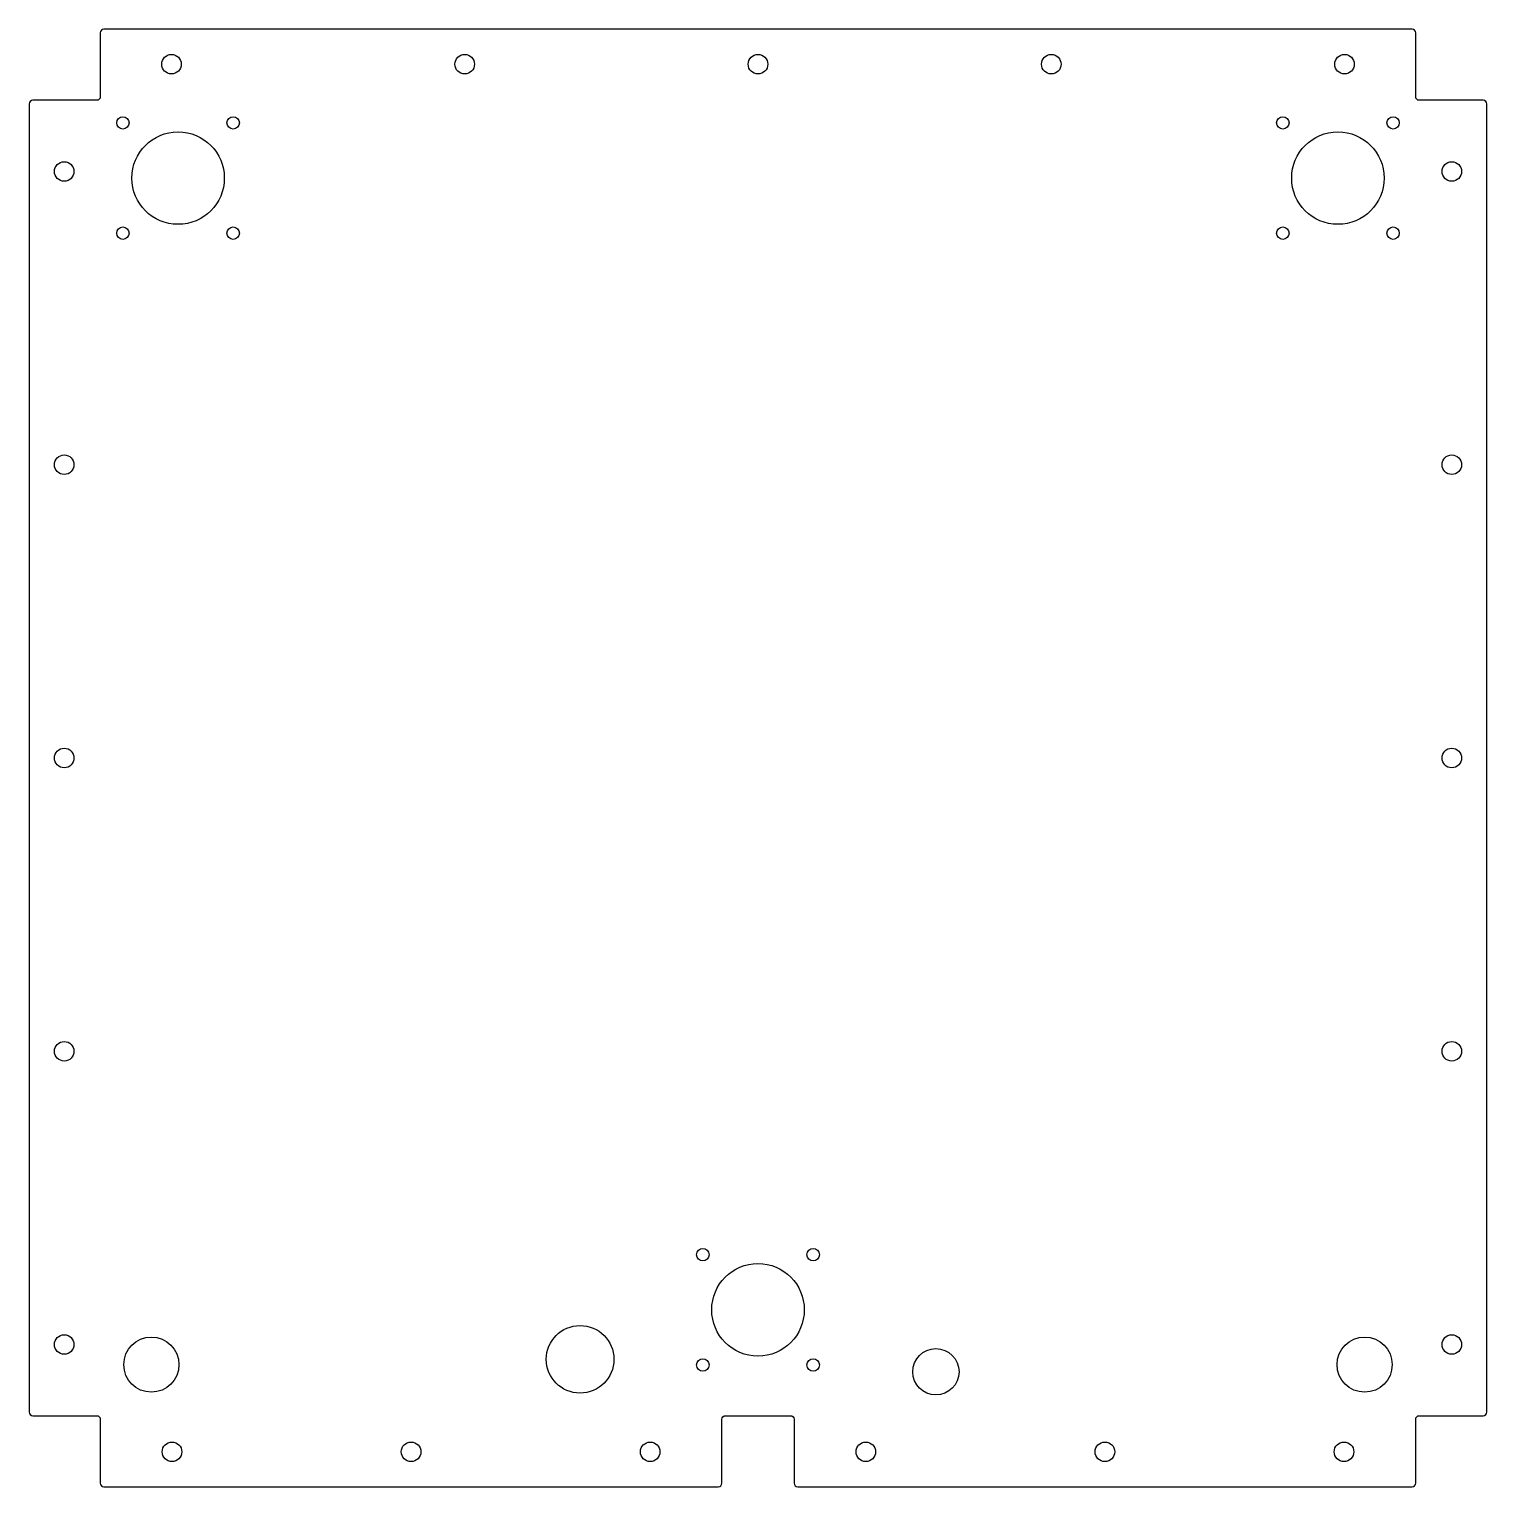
# Model space of a CAD drawing. Header units: millimetres. Extents: x -410 to 0, y -410 to 0.
import ezdxf

# ---------------------------------------------------------------- set-up
doc = ezdxf.new("R2010")
doc.units = ezdxf.units.MM
doc.layers.get('0').update_dxf_attribs({"linetype": 'CONTINUOUS'})

msp = doc.modelspace()

# ---------------------------------------------------------------- linework, layer by layer
msp.add_lwpolyline([(-408.7, -20, 0.4142136), (-409.7, -21), (-409.7, -388.7, 0.4142136), (-408.7, -389.7), (-390.7, -389.7, -0.4142136), (-389.7, -390.7), (-389.7, -408.7, 0.4142136), (-388.7, -409.7), (-216, -409.7, 0.4142136), (-215, -408.7), (-215, -390.7, -0.4142136), (-214, -389.7), (-195.7, -389.7, -0.4142136), (-194.7, -390.7), (-194.7, -408.7, 0.4142136), (-193.7, -409.7), (-21, -409.7, 0.4142136), (-20, -408.7), (-20, -390.7, -0.4142136), (-19, -389.7), (-1, -389.7, 0.4142136), (0, -388.7), (0, -21, 0.4142136), (-1, -20), (-19, -20, -0.4142136), (-20, -19), (-20, -1, 0.4142136), (-21, 0), (-388.7, 0, 0.4142136), (-389.7, -1), (-389.7, -19, -0.4142136), (-390.7, -20)], format="xyb", close=True)
for centre, radius in [((-369.7, -9.85), 2.75), ((-287.275, -9.85), 2.75), ((-204.85, -9.85), 2.75), ((-122.425, -9.85), 2.75), ((-40, -9.85), 2.75), ((-383.35, -26.35), 1.75), ((-352.35, -26.35), 1.75), ((-57.35, -26.35), 1.75), ((-26.35, -26.35), 1.75), ((-367.85, -41.85), 13), ((-41.85, -41.85), 13), ((-399.85, -40), 2.75), ((-9.85, -40), 2.75), ((-383.35, -57.35), 1.75), ((-352.35, -57.35), 1.75), ((-57.35, -57.35), 1.75), ((-26.35, -57.35), 1.75), ((-399.85, -122.425), 2.75), ((-9.85, -122.425), 2.75), ((-399.85, -204.85), 2.75), ((-9.85, -204.85), 2.75), ((-399.85, -287.275), 2.75), ((-9.85, -287.275), 2.75), ((-220.35, -344.45), 1.75), ((-189.35, -344.45), 1.75), ((-204.85, -359.95), 13), ((-254.85, -373.85), 9.5), ((-399.85, -369.7), 2.75), ((-375.35, -375.35), 7.75), ((-34.35, -375.35), 7.75), ((-9.85, -369.7), 2.75), ((-154.85, -377.35), 6.5), ((-220.35, -375.45), 1.75), ((-189.35, -375.45), 1.75), ((-369.55, -399.85), 2.75), ((-302.35, -399.85), 2.75), ((-235.15, -399.85), 2.75), ((-174.55, -399.85), 2.75), ((-107.35, -399.85), 2.75), ((-40.15, -399.85), 2.75)]:
    msp.add_circle(centre, radius)

doc.saveas('drawing.dxf')
